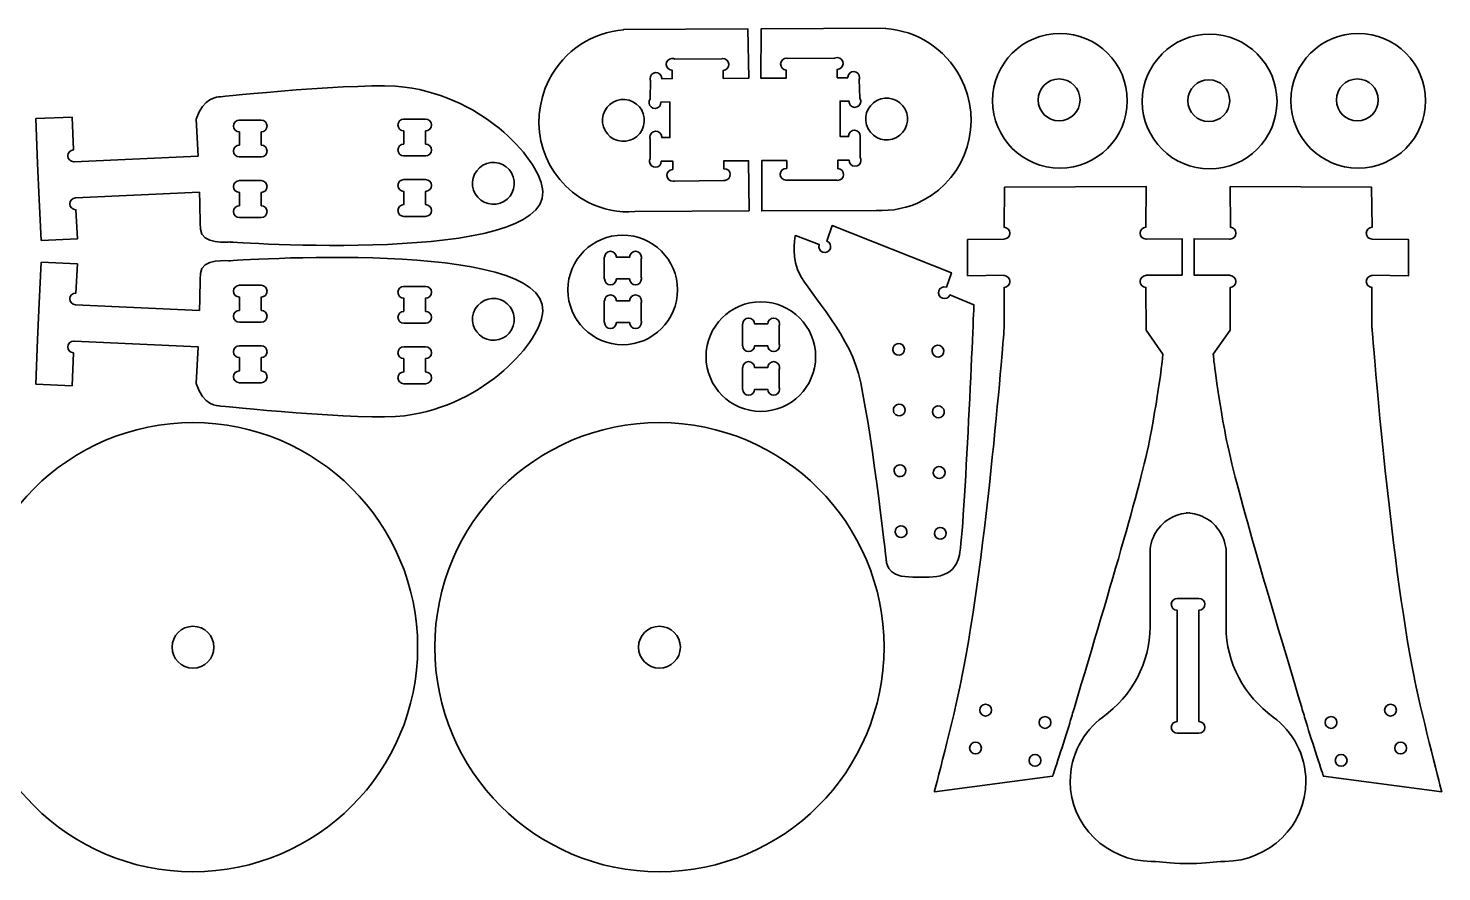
# Model space of a CAD drawing. Header units: inches. Extents: x -631 to 847, y -434 to 139.
# Drawn here: x -112 to 847, y -434 to 139 of the extents above; entities that cross this region are included whole.
import ezdxf

# ---------------------------------------------------------------- set-up
doc = ezdxf.new("R2010")
doc.units = ezdxf.units.IN
doc.header["$MEASUREMENT"] = 0
doc.layers.add('Layer 1', color=7, linetype='Continuous')

msp = doc.modelspace()

# ---------------------------------------------------------------- linework, layer by layer
at = {"layer": 'Layer 1', "color": 7, "lineweight": 35}
for points, knots in [([(377.03, 14.67), (377.03, 14.67), (376.63, 48.79), (376.63, 48.79), (376.63, 48.79), (359.75, 48.7), (359.75, 48.7), (359.75, 48.7), (359.77, 43.36), (359.77, 43.36), (359.86, 43.37), (359.95, 43.38), (360.03, 43.38), (362.24, 43.49), (364.12, 41.78), (364.22, 39.58), (364.33, 37.37), (362.63, 35.5), (360.42, 35.39), (360.21, 35.38), (360.01, 35.38), (359.81, 35.41), (359.81, 35.41), (359.81, 35.27), (359.81, 35.27), (359.81, 35.27), (326.26, 35), (326.26, 35), (325.99, 34.94), (325.71, 34.89), (325.43, 34.88), (323.22, 34.77), (321.35, 36.47), (321.24, 38.68), (321.13, 40.88), (322.84, 42.76), (325.04, 42.87), (325.09, 42.87), (325.13, 42.87), (325.17, 42.87), (325.17, 42.87), (325.15, 48.51), (325.15, 48.51), (325.15, 48.51), (317.39, 48.47), (317.39, 48.47), (317.48, 46.27), (315.78, 44.42), (313.58, 44.31), (311.38, 44.2), (309.5, 45.91), (309.39, 48.11), (309.36, 48.84), (309.52, 49.53), (309.83, 50.13), (309.83, 50.13), (309.84, 63.62), (309.84, 63.62), (309.74, 63.93), (309.67, 64.27), (309.66, 64.62), (309.55, 66.83), (311.25, 68.7), (313.46, 68.81), (315.67, 68.91), (317.54, 67.21), (317.65, 65), (317.66, 64.83), (317.65, 64.66), (317.64, 64.5), (317.64, 64.5), (323.23, 64.52), (323.23, 64.52), (323.23, 64.52), (323.12, 88.64), (323.12, 88.64), (323.12, 88.64), (317.1, 88.6), (317.1, 88.6), (317.11, 88.57), (317.11, 88.53), (317.11, 88.49), (317.22, 86.28), (315.51, 84.41), (313.31, 84.3), (311.1, 84.2), (309.22, 85.9), (309.12, 88.1), (309.08, 88.98), (309.31, 89.8), (309.76, 90.47), (309.76, 90.47), (310.01, 103.12), (310.01, 103.12), (309.86, 103.52), (309.77, 103.94), (309.74, 104.39), (309.64, 106.59), (311.34, 108.47), (313.55, 108.57), (315.75, 108.68), (317.63, 106.98), (317.74, 104.77), (317.74, 104.66), (317.74, 104.56), (317.74, 104.45), (317.74, 104.45), (324.86, 104.49), (324.86, 104.49), (324.86, 104.49), (324.83, 110.2), (324.83, 110.2), (322.7, 110.17), (320.91, 111.85), (320.8, 114), (320.69, 116.21), (322.4, 118.09), (324.6, 118.19), (325.31, 118.23), (325.98, 118.08), (326.57, 117.78), (326.57, 117.78), (358.5, 118.02), (358.5, 118.02), (358.66, 118.05), (358.83, 118.06), (359, 118.07), (361.21, 118.18), (363.09, 116.48), (363.19, 114.27), (363.3, 112.08), (361.63, 110.22), (359.45, 110.08), (359.45, 110.08), (359.47, 104.68), (359.47, 104.68), (359.47, 104.68), (376.73, 104.77), (376.73, 104.77), (376.73, 104.77), (376.2, 138.21), (376.2, 138.21), (376.2, 138.21), (291.71, 137.76), (291.71, 137.76), (291.71, 137.76), (291.71, 137.56), (291.71, 137.56), (271.04, 135.92), (251.59, 123.78), (241.35, 103.8), (225.73, 73.33), (237.42, 36.15), (267.46, 20.75), (277.68, 15.51), (288.71, 13.47), (299.42, 14.26), (299.42, 14.26), (377.03, 14.67), (377.03, 14.67)], [0, 0, 0, 0, 1, 1, 1, 2, 2, 2, 3, 3, 3, 4, 4, 4, 5, 5, 5, 6, 6, 6, 7, 7, 7, 8, 8, 8, 9, 9, 9, 10, 10, 10, 11, 11, 11, 12, 12, 12, 13, 13, 13, 14, 14, 14, 15, 15, 15, 16, 16, 16, 17, 17, 17, 18, 18, 18, 19, 19, 19, 20, 20, 20, 21, 21, 21, 22, 22, 22, 23, 23, 23, 24, 24, 24, 25, 25, 25, 26, 26, 26, 27, 27, 27, 28, 28, 28, 29, 29, 29, 30, 30, 30, 31, 31, 31, 32, 32, 32, 33, 33, 33, 34, 34, 34, 35, 35, 35, 36, 36, 36, 37, 37, 37, 38, 38, 38, 39, 39, 39, 40, 40, 40, 41, 41, 41, 42, 42, 42, 43, 43, 43, 44, 44, 44, 45, 45, 45, 46, 46, 46, 47, 47, 47, 48, 48, 48, 49, 49, 49, 50, 50, 50, 51, 51, 51, 52, 52, 52, 53, 53, 53, 53]), ([(463.14, 15.11), (473.86, 14.42), (484.87, 16.58), (495.03, 21.92), (524.91, 37.63), (536.23, 74.93), (520.29, 105.24), (509.85, 125.11), (490.27, 137.05), (469.59, 138.48), (469.59, 138.48), (469.59, 138.67), (469.59, 138.67), (469.59, 138.67), (385.1, 138.25), (385.1, 138.25), (385.1, 138.25), (384.91, 104.81), (384.91, 104.81), (384.91, 104.81), (402.16, 104.9), (402.16, 104.9), (402.16, 104.9), (402.14, 110.3), (402.14, 110.3), (399.96, 110.42), (398.26, 112.26), (398.35, 114.45), (398.43, 116.66), (400.29, 118.38), (402.5, 118.3), (402.67, 118.29), (402.84, 118.27), (403, 118.25), (403, 118.25), (434.93, 118.34), (434.93, 118.34), (435.51, 118.64), (436.19, 118.8), (436.89, 118.77), (439.1, 118.69), (440.82, 116.83), (440.74, 114.62), (440.66, 112.47), (438.88, 110.77), (436.74, 110.77), (436.74, 110.77), (436.78, 105.06), (436.78, 105.06), (436.78, 105.06), (443.9, 105.1), (443.9, 105.1), (443.89, 105.21), (443.89, 105.31), (443.9, 105.42), (443.98, 107.63), (445.84, 109.35), (448.05, 109.27), (450.25, 109.18), (451.98, 107.32), (451.89, 105.12), (451.88, 104.67), (451.79, 104.25), (451.64, 103.85), (451.64, 103.85), (452.02, 91.21), (452.02, 91.21), (452.47, 90.53), (452.72, 89.72), (452.69, 88.84), (452.6, 86.63), (450.75, 84.92), (448.54, 85), (446.33, 85.08), (444.61, 86.94), (444.69, 89.14), (444.69, 89.18), (444.7, 89.22), (444.7, 89.26), (444.7, 89.26), (438.68, 89.23), (438.68, 89.23), (438.68, 89.23), (438.82, 65.12), (438.82, 65.12), (438.82, 65.12), (444.41, 65.15), (444.41, 65.15), (444.39, 65.32), (444.39, 65.49), (444.4, 65.65), (444.48, 67.87), (446.34, 69.58), (448.54, 69.5), (450.75, 69.42), (452.47, 67.56), (452.39, 65.35), (452.38, 65), (452.32, 64.67), (452.22, 64.35), (452.22, 64.35), (452.37, 50.87), (452.37, 50.87), (452.68, 50.27), (452.85, 49.58), (452.82, 48.85), (452.74, 46.65), (450.88, 44.92), (448.67, 45.01), (446.48, 45.09), (444.76, 46.93), (444.83, 49.12), (444.83, 49.12), (437.07, 49.09), (437.07, 49.09), (437.07, 49.09), (437.1, 43.45), (437.1, 43.45), (437.14, 43.45), (437.19, 43.45), (437.23, 43.45), (439.44, 43.36), (441.16, 41.5), (441.08, 39.3), (440.99, 37.09), (439.13, 35.37), (436.93, 35.45), (436.64, 35.46), (436.36, 35.5), (436.09, 35.57), (436.09, 35.57), (402.54, 35.49), (402.54, 35.49), (402.54, 35.49), (402.54, 35.63), (402.54, 35.63), (402.34, 35.6), (402.14, 35.59), (401.93, 35.6), (399.72, 35.69), (398, 37.54), (398.09, 39.75), (398.17, 41.96), (400.03, 43.68), (402.24, 43.6), (402.32, 43.59), (402.41, 43.59), (402.5, 43.58), (402.5, 43.58), (402.47, 48.92), (402.47, 48.92), (402.47, 48.92), (385.58, 48.84), (385.58, 48.84), (385.58, 48.84), (385.53, 14.71), (385.53, 14.71), (385.53, 14.71), (463.14, 15.11), (463.14, 15.11)], [0, 0, 0, 0, 1, 1, 1, 2, 2, 2, 3, 3, 3, 4, 4, 4, 5, 5, 5, 6, 6, 6, 7, 7, 7, 8, 8, 8, 9, 9, 9, 10, 10, 10, 11, 11, 11, 12, 12, 12, 13, 13, 13, 14, 14, 14, 15, 15, 15, 16, 16, 16, 17, 17, 17, 18, 18, 18, 19, 19, 19, 20, 20, 20, 21, 21, 21, 22, 22, 22, 23, 23, 23, 24, 24, 24, 25, 25, 25, 26, 26, 26, 27, 27, 27, 28, 28, 28, 29, 29, 29, 30, 30, 30, 31, 31, 31, 32, 32, 32, 33, 33, 33, 34, 34, 34, 35, 35, 35, 36, 36, 36, 37, 37, 37, 38, 38, 38, 39, 39, 39, 40, 40, 40, 41, 41, 41, 42, 42, 42, 43, 43, 43, 44, 44, 44, 45, 45, 45, 46, 46, 46, 47, 47, 47, 48, 48, 48, 49, 49, 49, 50, 50, 50, 51, 51, 51, 52, 52, 52, 53, 53, 53, 53]), ([(587.79, 135.17), (562.56, 135.17), (542.11, 114.71), (542.11, 89.48), (542.11, 64.25), (562.56, 43.79), (587.79, 43.79), (613.02, 43.79), (633.48, 64.25), (633.48, 89.48), (633.48, 114.71), (613.02, 135.17), (587.79, 135.17)], [0, 0, 0, 0, 1, 1, 1, 2, 2, 2, 3, 3, 3, 4, 4, 4, 4]), ([(689.34, 134.64), (664.1, 134.64), (643.65, 114.19), (643.65, 88.96), (643.65, 63.73), (664.1, 43.27), (689.34, 43.27), (714.57, 43.27), (735.02, 63.73), (735.02, 88.96), (735.02, 114.19), (714.57, 134.64), (689.34, 134.64)], [0, 0, 0, 0, 1, 1, 1, 2, 2, 2, 3, 3, 3, 4, 4, 4, 4]), ([(790.09, 135.17), (764.86, 135.17), (744.41, 114.71), (744.41, 89.48), (744.41, 64.25), (764.86, 43.79), (790.09, 43.79), (815.32, 43.79), (835.78, 64.25), (835.78, 89.48), (835.78, 114.71), (815.32, 135.17), (790.09, 135.17)], [0, 0, 0, 0, 1, 1, 1, 2, 2, 2, 3, 3, 3, 4, 4, 4, 4]), ([(17.59, 92.11), (17.44, 92.11), (6.15, 92.06), (1.97, 76.88), (1.97, 76.88), (3.19, 51.94), (3.19, 51.94), (3.19, 51.94), (-80.81, 48.14), (-80.81, 48.14), (-80.9, 48.13), (-80.99, 48.12), (-81.08, 48.12), (-81.08, 48.12), (-81.13, 48.12), (-81.13, 48.12), (-83.33, 48.12), (-85.13, 49.92), (-85.13, 52.12), (-85.13, 54.24), (-83.48, 55.98), (-81.39, 56.12), (-81.39, 56.12), (-82.2, 78.41), (-82.2, 78.41), (-82.2, 78.41), (-106.79, 77.34), (-106.79, 77.34), (-106.79, 77.34), (-105.68, 47.01), (-105.68, 47.01), (-105.68, 47.01), (-104.6, 22.43), (-104.6, 22.43), (-104.6, 22.43), (-103.21, -5.35), (-103.21, -5.35), (-103.21, -5.35), (-78.61, -4.27), (-78.61, -4.27), (-78.61, -4.27), (-79.62, 15.53), (-79.62, 15.53), (-79.66, 15.53), (-79.71, 15.53), (-79.76, 15.53), (-81.97, 15.53), (-83.76, 17.32), (-83.76, 19.52), (-83.76, 21.65), (-82.11, 23.38), (-80.02, 23.52), (-80.02, 23.52), (-80.02, 23.54), (-80.02, 23.54), (-80.02, 23.54), (4.16, 27.36), (4.16, 27.36), (4.16, 27.36), (4.56, 12.91), (4.84, 2.29), (5.1, -8.32), (24.67, -6.36), (24.67, -6.36), (24.67, -6.36), (239.19, -22), (237.03, 27.7), (236.17, 48.01), (198.36, 91.65), (143.23, 98.76), (114.88, 102.41), (17.59, 92.11), (17.59, 92.11)], [0, 0, 0, 0, 1, 1, 1, 2, 2, 2, 3, 3, 3, 4, 4, 4, 5, 5, 5, 6, 6, 6, 7, 7, 7, 8, 8, 8, 9, 9, 9, 10, 10, 10, 11, 11, 11, 12, 12, 12, 13, 13, 13, 14, 14, 14, 15, 15, 15, 16, 16, 16, 17, 17, 17, 18, 18, 18, 19, 19, 19, 20, 20, 20, 21, 21, 21, 22, 22, 22, 23, 23, 23, 24, 24, 24, 24]), ([(573.02, 90.05), (573.02, 97.89), (579.38, 104.25), (587.22, 104.25), (595.06, 104.25), (601.42, 97.89), (601.42, 90.05), (601.42, 82.21), (595.06, 75.85), (587.22, 75.85), (579.38, 75.85), (573.02, 82.21), (573.02, 90.05)], [0, 0, 0, 0, 1, 1, 1, 2, 2, 2, 3, 3, 3, 4, 4, 4, 4]), ([(674.56, 89.53), (674.56, 97.37), (680.92, 103.73), (688.76, 103.73), (696.61, 103.73), (702.96, 97.37), (702.96, 89.53), (702.96, 81.69), (696.61, 75.33), (688.76, 75.33), (680.92, 75.33), (674.56, 81.69), (674.56, 89.53)], [0, 0, 0, 0, 1, 1, 1, 2, 2, 2, 3, 3, 3, 4, 4, 4, 4]), ([(775.32, 90.05), (775.32, 97.89), (781.68, 104.25), (789.52, 104.25), (797.36, 104.25), (803.72, 97.89), (803.72, 90.05), (803.72, 82.21), (797.36, 75.85), (789.52, 75.85), (781.68, 75.85), (775.32, 82.21), (775.32, 90.05)], [0, 0, 0, 0, 1, 1, 1, 2, 2, 2, 3, 3, 3, 4, 4, 4, 4]), ([(285.22, 63.52), (278.24, 67.09), (275.48, 75.65), (279.06, 82.63), (282.64, 89.61), (291.2, 92.37), (298.17, 88.79), (305.15, 85.21), (307.91, 76.66), (304.33, 69.67), (300.76, 62.7), (292.2, 59.94), (285.22, 63.52)], [0, 0, 0, 0, 1, 1, 1, 2, 2, 2, 3, 3, 3, 4, 4, 4, 4]), ([(457.66, 70.46), (454.01, 77.41), (456.68, 85.99), (463.62, 89.64), (470.57, 93.29), (479.15, 90.62), (482.8, 83.68), (486.45, 76.74), (483.78, 68.15), (476.84, 64.51), (469.9, 60.85), (461.31, 63.52), (457.66, 70.46)], [0, 0, 0, 0, 1, 1, 1, 2, 2, 2, 3, 3, 3, 4, 4, 4, 4]), ([(157.55, 77.04), (159.76, 77.04), (161.55, 75.26), (161.55, 73.04), (161.55, 70.84), (159.76, 69.05), (157.55, 69.05), (157.55, 69.05), (157.55, 60.04), (157.55, 60.04), (159.76, 60.04), (161.55, 58.26), (161.55, 56.04), (161.55, 53.84), (159.76, 52.05), (157.55, 52.05), (157.55, 52.05), (142.75, 52.05), (142.75, 52.05), (140.54, 52.05), (138.75, 53.84), (138.75, 56.04), (138.75, 58.26), (140.54, 60.04), (142.75, 60.04), (142.75, 60.04), (142.75, 69.05), (142.75, 69.05), (140.54, 69.05), (138.75, 70.84), (138.75, 73.04), (138.75, 75.26), (140.54, 77.04), (142.75, 77.04), (142.75, 77.04), (157.55, 77.04), (157.55, 77.04)], [0, 0, 0, 0, 1, 1, 1, 2, 2, 2, 3, 3, 3, 4, 4, 4, 5, 5, 5, 6, 6, 6, 7, 7, 7, 8, 8, 8, 9, 9, 9, 10, 10, 10, 11, 11, 11, 12, 12, 12, 12]), ([(46.02, 76.34), (48.23, 76.34), (50.02, 74.55), (50.02, 72.34), (50.02, 70.13), (48.23, 68.34), (46.02, 68.34), (46.02, 68.34), (46.02, 59.34), (46.02, 59.34), (48.23, 59.34), (50.02, 57.55), (50.02, 55.34), (50.02, 53.13), (48.23, 51.34), (46.02, 51.34), (46.02, 51.34), (31.22, 51.34), (31.22, 51.34), (29.01, 51.34), (27.22, 53.13), (27.22, 55.34), (27.22, 57.55), (29.01, 59.34), (31.22, 59.34), (31.22, 59.34), (31.22, 68.34), (31.22, 68.34), (29.01, 68.34), (27.22, 70.13), (27.22, 72.34), (27.22, 74.55), (29.01, 76.34), (31.22, 76.34), (31.22, 76.34), (46.02, 76.34), (46.02, 76.34)], [0, 0, 0, 0, 1, 1, 1, 2, 2, 2, 3, 3, 3, 4, 4, 4, 5, 5, 5, 6, 6, 6, 7, 7, 7, 8, 8, 8, 9, 9, 9, 10, 10, 10, 11, 11, 11, 12, 12, 12, 12]), ([(215.83, 40.48), (219.75, 33.68), (217.41, 25), (210.64, 21.08), (203.83, 17.16), (195.16, 19.49), (191.23, 26.28), (187.3, 33.06), (189.64, 41.76), (196.43, 45.66), (203.22, 49.6), (211.9, 47.27), (215.83, 40.48)], [0, 0, 0, 0, 1, 1, 1, 2, 2, 2, 3, 3, 3, 4, 4, 4, 4]), ([(46.02, 35.28), (48.23, 35.28), (50.02, 33.48), (50.02, 31.27), (50.02, 29.07), (48.23, 27.27), (46.02, 27.27), (46.02, 27.27), (46.02, 18.28), (46.02, 18.28), (48.23, 18.28), (50.02, 16.48), (50.02, 14.27), (50.02, 12.07), (48.23, 10.27), (46.02, 10.27), (46.02, 10.27), (31.22, 10.27), (31.22, 10.27), (29.01, 10.27), (27.22, 12.07), (27.22, 14.27), (27.22, 16.48), (29.01, 18.28), (31.22, 18.28), (31.22, 18.28), (31.22, 27.27), (31.22, 27.27), (29.01, 27.27), (27.22, 29.07), (27.22, 31.27), (27.22, 33.48), (29.01, 35.28), (31.22, 35.28), (31.22, 35.28), (46.02, 35.28), (46.02, 35.28)], [0, 0, 0, 0, 1, 1, 1, 2, 2, 2, 3, 3, 3, 4, 4, 4, 5, 5, 5, 6, 6, 6, 7, 7, 7, 8, 8, 8, 9, 9, 9, 10, 10, 10, 11, 11, 11, 12, 12, 12, 12]), ([(157.55, 35.98), (159.76, 35.98), (161.55, 34.19), (161.55, 31.98), (161.55, 29.77), (159.76, 27.98), (157.55, 27.98), (157.55, 27.98), (157.55, 18.98), (157.55, 18.98), (159.76, 18.98), (161.55, 17.19), (161.55, 14.98), (161.55, 12.77), (159.76, 10.98), (157.55, 10.98), (157.55, 10.98), (142.75, 10.98), (142.75, 10.98), (140.54, 10.98), (138.75, 12.77), (138.75, 14.98), (138.75, 17.19), (140.54, 18.98), (142.75, 18.98), (142.75, 18.98), (142.75, 27.98), (142.75, 27.98), (140.54, 27.98), (138.75, 29.77), (138.75, 31.98), (138.75, 34.19), (140.54, 35.98), (142.75, 35.98), (142.75, 35.98), (157.55, 35.98), (157.55, 35.98)], [0, 0, 0, 0, 1, 1, 1, 2, 2, 2, 3, 3, 3, 4, 4, 4, 5, 5, 5, 6, 6, 6, 7, 7, 7, 8, 8, 8, 9, 9, 9, 10, 10, 10, 11, 11, 11, 12, 12, 12, 12]), ([(550.28, 30.91), (550.28, 30.91), (549.87, 3.61), (549.87, 3.61), (552.07, 3.6), (553.84, 1.81), (553.84, -0.39), (553.84, -2.59), (552.05, -4.39), (549.84, -4.39), (549.84, -4.39), (549.75, -4.39), (549.75, -4.39), (549.75, -4.39), (549.75, -4.48), (549.75, -4.48), (549.75, -4.48), (525.11, -4.69), (525.11, -4.69), (525.11, -4.69), (525.17, -29.3), (525.17, -29.3), (525.17, -29.3), (549.94, -28.95), (549.94, -28.95), (549.94, -28.95), (549.94, -29.16), (549.94, -29.16), (552.11, -29.21), (553.84, -30.98), (553.84, -33.16), (553.84, -35.33), (552.11, -37.1), (549.95, -37.15), (549.95, -37.15), (549.97, -64.57), (549.97, -64.57), (549.97, -64.57), (538.1, -219.36), (521.11, -302.66), (521.1, -302.75), (521.08, -302.86), (521.06, -302.95), (515.2, -331.64), (502.64, -379.43), (502.64, -379.43), (502.64, -379.43), (582.85, -368.88), (582.85, -368.88), (582.85, -368.88), (590.9, -344.67), (594.42, -332.83), (595.48, -329.27), (596.53, -325.74), (597.59, -322.24), (622.98, -236.89), (643.71, -168.26), (649.86, -134.26), (656.26, -98.85), (657.62, -82.59), (657.62, -82.59), (657.62, -82.59), (646.21, -66.1), (646.21, -66.1), (646.21, -66.1), (646.09, -37.15), (646.09, -37.15), (643.93, -37.1), (642.19, -35.33), (642.19, -33.16), (642.19, -30.99), (643.91, -29.23), (646.06, -29.16), (646.06, -29.16), (646.06, -28.98), (646.06, -28.98), (646.06, -28.98), (670.64, -28.83), (670.64, -28.83), (670.64, -28.83), (670.58, -4.22), (670.58, -4.22), (670.58, -4.22), (646.52, -4.37), (646.52, -4.37), (646.41, -4.38), (646.3, -4.39), (646.19, -4.39), (643.99, -4.39), (642.19, -2.59), (642.19, -0.39), (642.19, 1.76), (643.89, 3.51), (646.01, 3.61), (646.01, 3.61), (646.19, 31.4), (646.19, 31.4), (646.19, 31.4), (550.28, 30.91), (550.28, 30.91)], [0, 0, 0, 0, 1, 1, 1, 2, 2, 2, 3, 3, 3, 4, 4, 4, 5, 5, 5, 6, 6, 6, 7, 7, 7, 8, 8, 8, 9, 9, 9, 10, 10, 10, 11, 11, 11, 12, 12, 12, 13, 13, 13, 14, 14, 14, 15, 15, 15, 16, 16, 16, 17, 17, 17, 18, 18, 18, 19, 19, 19, 20, 20, 20, 21, 21, 21, 22, 22, 22, 23, 23, 23, 24, 24, 24, 25, 25, 25, 26, 26, 26, 27, 27, 27, 28, 28, 28, 29, 29, 29, 30, 30, 30, 31, 31, 31, 32, 32, 32, 33, 33, 33, 33]), ([(703.2, 31.4), (703.2, 31.4), (703.38, 3.61), (703.38, 3.61), (705.5, 3.51), (707.19, 1.76), (707.19, -0.39), (707.19, -2.59), (705.4, -4.39), (703.19, -4.39), (703.08, -4.39), (702.97, -4.38), (702.86, -4.37), (702.86, -4.37), (678.81, -4.22), (678.81, -4.22), (678.81, -4.22), (678.75, -28.83), (678.75, -28.83), (678.75, -28.83), (703.33, -28.98), (703.33, -28.98), (703.33, -28.98), (703.33, -29.16), (703.33, -29.16), (705.48, -29.23), (707.19, -30.99), (707.19, -33.16), (707.19, -35.33), (705.46, -37.1), (703.3, -37.15), (703.3, -37.15), (703.18, -66.1), (703.18, -66.1), (703.18, -66.1), (691.77, -82.59), (691.77, -82.59), (691.77, -82.59), (693.13, -98.85), (699.53, -134.26), (705.67, -168.26), (726.41, -236.89), (751.8, -322.24), (752.86, -325.74), (753.91, -329.27), (754.96, -332.83), (758.49, -344.67), (766.54, -368.88), (766.54, -368.88), (766.54, -368.88), (846.75, -379.43), (846.75, -379.43), (846.75, -379.43), (834.19, -331.64), (828.32, -302.95), (828.31, -302.86), (828.29, -302.75), (828.27, -302.66), (811.28, -219.36), (799.42, -64.57), (799.42, -64.57), (799.42, -64.57), (799.44, -37.15), (799.44, -37.15), (797.28, -37.1), (795.54, -35.33), (795.54, -33.16), (795.54, -30.98), (797.28, -29.21), (799.44, -29.16), (799.44, -29.16), (799.44, -28.95), (799.44, -28.95), (799.44, -28.95), (824.22, -29.3), (824.22, -29.3), (824.22, -29.3), (824.28, -4.69), (824.28, -4.69), (824.28, -4.69), (799.64, -4.48), (799.64, -4.48), (799.64, -4.48), (799.64, -4.39), (799.64, -4.39), (799.64, -4.39), (799.54, -4.39), (799.54, -4.39), (797.34, -4.39), (795.54, -2.59), (795.54, -0.39), (795.54, 1.81), (797.32, 3.6), (799.52, 3.61), (799.52, 3.61), (799.11, 30.91), (799.11, 30.91), (799.11, 30.91), (703.2, 31.4), (703.2, 31.4)], [0, 0, 0, 0, 1, 1, 1, 2, 2, 2, 3, 3, 3, 4, 4, 4, 5, 5, 5, 6, 6, 6, 7, 7, 7, 8, 8, 8, 9, 9, 9, 10, 10, 10, 11, 11, 11, 12, 12, 12, 13, 13, 13, 14, 14, 14, 15, 15, 15, 16, 16, 16, 17, 17, 17, 18, 18, 18, 19, 19, 19, 20, 20, 20, 21, 21, 21, 22, 22, 22, 23, 23, 23, 24, 24, 24, 25, 25, 25, 26, 26, 26, 27, 27, 27, 28, 28, 28, 29, 29, 29, 30, 30, 30, 31, 31, 31, 32, 32, 32, 33, 33, 33, 33]), ([(519.58, -218.91), (523.19, -201.83), (529.44, -48.96), (529.44, -48.96), (529.44, -48.96), (513.14, -42.28), (513.14, -42.28), (512.35, -44.2), (510.21, -45.22), (508.2, -44.56), (506.1, -43.88), (504.95, -41.62), (505.64, -39.52), (506.32, -37.42), (508.58, -36.27), (510.68, -36.96), (510.68, -36.96), (510.76, -36.98), (510.76, -36.98), (510.76, -36.98), (514.16, -27.29), (514.16, -27.29), (514.16, -27.29), (433.26, 4.82), (433.26, 4.82), (433.26, 4.82), (429.58, -5.73), (429.58, -5.73), (431.63, -6.45), (432.74, -8.67), (432.07, -10.75), (431.38, -12.85), (429.13, -13.99), (427.03, -13.31), (424.93, -12.63), (423.78, -10.37), (424.46, -8.27), (424.48, -8.21), (424.5, -8.15), (424.52, -8.09), (424.52, -8.09), (408.42, -1.97), (408.42, -1.97), (408.42, -1.97), (405.53, -12.78), (409.82, -25.08), (414.11, -37.37), (443.3, -65.87), (451.13, -95.69), (458.96, -125.52), (470.02, -222.42), (470.02, -222.42), (470.02, -222.42), (469.74, -233.3), (485.12, -233.63), (500.5, -233.97), (515.97, -235.99), (519.58, -218.91)], [0, 0, 0, 0, 1, 1, 1, 2, 2, 2, 3, 3, 3, 4, 4, 4, 5, 5, 5, 6, 6, 6, 7, 7, 7, 8, 8, 8, 9, 9, 9, 10, 10, 10, 11, 11, 11, 12, 12, 12, 13, 13, 13, 14, 14, 14, 15, 15, 15, 16, 16, 16, 17, 17, 17, 18, 18, 18, 19, 19, 19, 19]), ([(143.23, -124.24), (198.36, -117.14), (236.17, -73.5), (237.03, -53.19), (239.19, -3.49), (24.67, -19.13), (24.67, -19.13), (24.67, -19.13), (5.1, -17.17), (4.84, -27.77), (4.56, -38.39), (4.16, -52.85), (4.16, -52.85), (4.16, -52.85), (-80.02, -49.03), (-80.02, -49.03), (-80.02, -49.03), (-80.02, -49), (-80.02, -49), (-82.11, -48.87), (-83.76, -47.13), (-83.76, -45.01), (-83.76, -42.8), (-81.97, -41.01), (-79.76, -41.01), (-79.71, -41.01), (-79.66, -41.01), (-79.62, -41.02), (-79.62, -41.02), (-78.61, -21.22), (-78.61, -21.22), (-78.61, -21.22), (-103.21, -20.14), (-103.21, -20.14), (-103.21, -20.14), (-104.6, -47.91), (-104.6, -47.91), (-104.6, -47.91), (-105.68, -72.5), (-105.68, -72.5), (-105.68, -72.5), (-106.79, -102.83), (-106.79, -102.83), (-106.79, -102.83), (-82.2, -103.89), (-82.2, -103.89), (-82.2, -103.89), (-81.39, -81.6), (-81.39, -81.6), (-83.48, -81.47), (-85.13, -79.73), (-85.13, -77.61), (-85.13, -75.4), (-83.33, -73.61), (-81.13, -73.61), (-81.13, -73.61), (-81.08, -73.61), (-81.08, -73.61), (-80.99, -73.61), (-80.9, -73.62), (-80.81, -73.62), (-80.81, -73.62), (3.19, -77.43), (3.19, -77.43), (3.19, -77.43), (1.97, -102.37), (1.97, -102.37), (6.15, -117.55), (17.44, -117.6), (17.59, -117.6), (17.59, -117.6), (114.88, -127.9), (143.23, -124.24)], [0, 0, 0, 0, 1, 1, 1, 2, 2, 2, 3, 3, 3, 4, 4, 4, 5, 5, 5, 6, 6, 6, 7, 7, 7, 8, 8, 8, 9, 9, 9, 10, 10, 10, 11, 11, 11, 12, 12, 12, 13, 13, 13, 14, 14, 14, 15, 15, 15, 16, 16, 16, 17, 17, 17, 18, 18, 18, 19, 19, 19, 20, 20, 20, 21, 21, 21, 22, 22, 22, 23, 23, 23, 24, 24, 24, 24]), ([(291.2, -1.72), (270.68, -1.72), (254.03, -18.36), (254.03, -38.88), (254.03, -59.41), (270.68, -76.05), (291.2, -76.05), (311.73, -76.05), (328.37, -59.41), (328.37, -38.88), (328.37, -18.36), (311.73, -1.72), (291.2, -1.72)], [0, 0, 0, 0, 1, 1, 1, 2, 2, 2, 3, 3, 3, 4, 4, 4, 4]), ([(645.96, -4.38), (645.97, -4.38), (645.97, -4.38), (645.98, -4.38), (645.98, -4.38), (645.96, -4.38), (645.96, -4.38), (645.96, -4.38), (645.96, -4.38), (645.96, -4.38)], [0, 0, 0, 0, 1, 1, 1, 2, 2, 2, 3, 3, 3, 3]), ([(646.19, -4.39), (646.12, -4.39), (646.05, -4.38), (645.98, -4.38), (645.98, -4.38), (646.52, -4.37), (646.52, -4.37), (646.41, -4.38), (646.3, -4.39), (646.19, -4.39)], [0, 0, 0, 0, 1, 1, 1, 2, 2, 2, 3, 3, 3, 3]), ([(703.19, -4.39), (703.26, -4.39), (703.33, -4.38), (703.41, -4.38), (703.41, -4.38), (702.86, -4.37), (702.86, -4.37), (702.97, -4.38), (703.08, -4.39), (703.19, -4.39)], [0, 0, 0, 0, 1, 1, 1, 2, 2, 2, 3, 3, 3, 3]), ([(703.43, -4.38), (703.42, -4.38), (703.41, -4.38), (703.41, -4.38), (703.41, -4.38), (703.43, -4.38), (703.43, -4.38), (703.43, -4.38), (703.43, -4.38), (703.43, -4.38)], [0, 0, 0, 0, 1, 1, 1, 2, 2, 2, 3, 3, 3, 3]), ([(303.92, -31.48), (303.92, -33.69), (302.12, -35.48), (299.92, -35.48), (297.71, -35.48), (295.92, -33.69), (295.92, -31.48), (295.92, -31.48), (286.92, -31.48), (286.92, -31.48), (286.92, -33.69), (285.13, -35.48), (282.92, -35.48), (280.71, -35.48), (278.92, -33.69), (278.92, -31.48), (278.92, -31.48), (278.7, -31.48), (278.7, -31.48), (278.7, -31.48), (278.7, -16.68), (278.7, -16.68), (278.7, -16.68), (278.92, -16.68), (278.92, -16.68), (278.92, -14.48), (280.71, -12.68), (282.92, -12.68), (285.13, -12.68), (286.92, -14.48), (286.92, -16.68), (286.92, -16.68), (295.92, -16.68), (295.92, -16.68), (295.92, -14.48), (297.71, -12.68), (299.92, -12.68), (302.12, -12.68), (303.92, -14.48), (303.92, -16.68), (303.92, -17.13), (303.84, -17.57), (303.7, -17.97), (303.7, -17.97), (303.7, -30.2), (303.7, -30.2), (303.84, -30.6), (303.92, -31.04), (303.92, -31.48)], [0, 0, 0, 0, 1, 1, 1, 2, 2, 2, 3, 3, 3, 4, 4, 4, 5, 5, 5, 6, 6, 6, 7, 7, 7, 8, 8, 8, 9, 9, 9, 10, 10, 10, 11, 11, 11, 12, 12, 12, 13, 13, 13, 14, 14, 14, 15, 15, 15, 16, 16, 16, 16]), ([(31.22, -60.76), (29.01, -60.76), (27.22, -58.97), (27.22, -56.76), (27.22, -54.55), (29.01, -52.76), (31.22, -52.76), (31.22, -52.76), (31.22, -43.76), (31.22, -43.76), (29.01, -43.76), (27.22, -41.97), (27.22, -39.76), (27.22, -37.55), (29.01, -35.76), (31.22, -35.76), (31.22, -35.76), (46.02, -35.76), (46.02, -35.76), (48.23, -35.76), (50.02, -37.55), (50.02, -39.76), (50.02, -41.97), (48.23, -43.76), (46.02, -43.76), (46.02, -43.76), (46.02, -52.76), (46.02, -52.76), (48.23, -52.76), (50.02, -54.55), (50.02, -56.76), (50.02, -58.97), (48.23, -60.76), (46.02, -60.76), (46.02, -60.76), (31.22, -60.76), (31.22, -60.76)], [0, 0, 0, 0, 1, 1, 1, 2, 2, 2, 3, 3, 3, 4, 4, 4, 5, 5, 5, 6, 6, 6, 7, 7, 7, 8, 8, 8, 9, 9, 9, 10, 10, 10, 11, 11, 11, 12, 12, 12, 12]), ([(142.75, -61.47), (140.54, -61.47), (138.75, -59.68), (138.75, -57.47), (138.75, -55.26), (140.54, -53.47), (142.75, -53.47), (142.75, -53.47), (142.75, -44.47), (142.75, -44.47), (140.54, -44.47), (138.75, -42.68), (138.75, -40.47), (138.75, -38.26), (140.54, -36.47), (142.75, -36.47), (142.75, -36.47), (157.55, -36.47), (157.55, -36.47), (159.76, -36.47), (161.55, -38.26), (161.55, -40.47), (161.55, -42.68), (159.76, -44.47), (157.55, -44.47), (157.55, -44.47), (157.55, -53.47), (157.55, -53.47), (159.76, -53.47), (161.55, -55.26), (161.55, -57.47), (161.55, -59.68), (159.76, -61.47), (157.55, -61.47), (157.55, -61.47), (142.75, -61.47), (142.75, -61.47)], [0, 0, 0, 0, 1, 1, 1, 2, 2, 2, 3, 3, 3, 4, 4, 4, 5, 5, 5, 6, 6, 6, 7, 7, 7, 8, 8, 8, 9, 9, 9, 10, 10, 10, 11, 11, 11, 12, 12, 12, 12]), ([(196.43, -71.15), (189.64, -67.25), (187.3, -58.55), (191.23, -51.77), (195.16, -44.98), (203.83, -42.65), (210.64, -46.56), (217.41, -50.48), (219.75, -59.17), (215.83, -65.96), (211.9, -72.76), (203.22, -75.09), (196.43, -71.15)], [0, 0, 0, 0, 1, 1, 1, 2, 2, 2, 3, 3, 3, 4, 4, 4, 4]), ([(303.92, -61.08), (303.92, -63.29), (302.12, -65.09), (299.92, -65.09), (297.71, -65.09), (295.92, -63.29), (295.92, -61.08), (295.92, -61.08), (286.92, -61.08), (286.92, -61.08), (286.92, -63.29), (285.13, -65.09), (282.92, -65.09), (280.71, -65.09), (278.92, -63.29), (278.92, -61.08), (278.92, -61.08), (278.7, -61.08), (278.7, -61.08), (278.7, -61.08), (278.7, -46.29), (278.7, -46.29), (278.7, -46.29), (278.92, -46.29), (278.92, -46.29), (278.92, -44.07), (280.71, -42.29), (282.92, -42.29), (285.13, -42.29), (286.92, -44.07), (286.92, -46.29), (286.92, -46.29), (295.92, -46.29), (295.92, -46.29), (295.92, -44.07), (297.71, -42.29), (299.92, -42.29), (302.12, -42.29), (303.92, -44.07), (303.92, -46.29), (303.92, -46.73), (303.84, -47.17), (303.7, -47.57), (303.7, -47.57), (303.7, -59.8), (303.7, -59.8), (303.84, -60.21), (303.92, -60.64), (303.92, -61.08)], [0, 0, 0, 0, 1, 1, 1, 2, 2, 2, 3, 3, 3, 4, 4, 4, 5, 5, 5, 6, 6, 6, 7, 7, 7, 8, 8, 8, 9, 9, 9, 10, 10, 10, 11, 11, 11, 12, 12, 12, 13, 13, 13, 14, 14, 14, 15, 15, 15, 16, 16, 16, 16]), ([(384.91, -47), (364.39, -47), (347.74, -63.64), (347.74, -84.17), (347.74, -104.69), (364.39, -121.33), (384.91, -121.33), (405.44, -121.33), (422.08, -104.69), (422.08, -84.17), (422.08, -63.64), (405.44, -47), (384.91, -47)], [0, 0, 0, 0, 1, 1, 1, 2, 2, 2, 3, 3, 3, 4, 4, 4, 4]), ([(397.62, -76.76), (397.62, -78.97), (395.83, -80.76), (393.62, -80.76), (391.42, -80.76), (389.62, -78.97), (389.62, -76.76), (389.62, -76.76), (380.63, -76.76), (380.63, -76.76), (380.63, -78.97), (378.84, -80.76), (376.63, -80.76), (374.42, -80.76), (372.63, -78.97), (372.63, -76.76), (372.63, -76.76), (372.41, -76.76), (372.41, -76.76), (372.41, -76.76), (372.41, -61.97), (372.41, -61.97), (372.41, -61.97), (372.63, -61.97), (372.63, -61.97), (372.63, -59.76), (374.42, -57.96), (376.63, -57.96), (378.84, -57.96), (380.63, -59.76), (380.63, -61.97), (380.63, -61.97), (389.62, -61.97), (389.62, -61.97), (389.62, -59.76), (391.42, -57.96), (393.62, -57.96), (395.83, -57.96), (397.62, -59.76), (397.62, -61.97), (397.62, -62.41), (397.55, -62.85), (397.41, -63.25), (397.41, -63.25), (397.41, -75.48), (397.41, -75.48), (397.55, -75.89), (397.62, -76.32), (397.62, -76.76)], [0, 0, 0, 0, 1, 1, 1, 2, 2, 2, 3, 3, 3, 4, 4, 4, 5, 5, 5, 6, 6, 6, 7, 7, 7, 8, 8, 8, 9, 9, 9, 10, 10, 10, 11, 11, 11, 12, 12, 12, 13, 13, 13, 14, 14, 14, 15, 15, 15, 16, 16, 16, 16]), ([(477.18, -83.05), (475.08, -82.37), (473.94, -80.11), (474.62, -78.02), (475.31, -75.91), (477.56, -74.77), (479.66, -75.45), (481.76, -76.14), (482.91, -78.39), (482.22, -80.49), (481.54, -82.59), (479.28, -83.74), (477.18, -83.05)], [0, 0, 0, 0, 1, 1, 1, 2, 2, 2, 3, 3, 3, 4, 4, 4, 4]), ([(506.27, -76.64), (508.37, -77.32), (509.51, -79.58), (508.83, -81.68), (508.15, -83.78), (505.89, -84.93), (503.79, -84.24), (501.69, -83.56), (500.54, -81.3), (501.22, -79.2), (501.91, -77.1), (504.17, -75.95), (506.27, -76.64)], [0, 0, 0, 0, 1, 1, 1, 2, 2, 2, 3, 3, 3, 4, 4, 4, 4]), ([(31.22, -101.83), (29.01, -101.83), (27.22, -100.04), (27.22, -97.83), (27.22, -95.62), (29.01, -93.83), (31.22, -93.83), (31.22, -93.83), (31.22, -84.83), (31.22, -84.83), (29.01, -84.83), (27.22, -83.04), (27.22, -80.82), (27.22, -78.62), (29.01, -76.83), (31.22, -76.83), (31.22, -76.83), (46.02, -76.83), (46.02, -76.83), (48.23, -76.83), (50.02, -78.62), (50.02, -80.82), (50.02, -83.04), (48.23, -84.83), (46.02, -84.83), (46.02, -84.83), (46.02, -93.83), (46.02, -93.83), (48.23, -93.83), (50.02, -95.62), (50.02, -97.83), (50.02, -100.04), (48.23, -101.83), (46.02, -101.83), (46.02, -101.83), (31.22, -101.83), (31.22, -101.83)], [0, 0, 0, 0, 1, 1, 1, 2, 2, 2, 3, 3, 3, 4, 4, 4, 5, 5, 5, 6, 6, 6, 7, 7, 7, 8, 8, 8, 9, 9, 9, 10, 10, 10, 11, 11, 11, 12, 12, 12, 12]), ([(142.75, -102.53), (140.54, -102.53), (138.75, -100.74), (138.75, -98.53), (138.75, -96.32), (140.54, -94.53), (142.75, -94.53), (142.75, -94.53), (142.75, -85.53), (142.75, -85.53), (140.54, -85.53), (138.75, -83.74), (138.75, -81.53), (138.75, -79.32), (140.54, -77.53), (142.75, -77.53), (142.75, -77.53), (157.55, -77.53), (157.55, -77.53), (159.76, -77.53), (161.55, -79.32), (161.55, -81.53), (161.55, -83.74), (159.76, -85.53), (157.55, -85.53), (157.55, -85.53), (157.55, -94.53), (157.55, -94.53), (159.76, -94.53), (161.55, -96.32), (161.55, -98.53), (161.55, -100.74), (159.76, -102.53), (157.55, -102.53), (157.55, -102.53), (142.75, -102.53), (142.75, -102.53)], [0, 0, 0, 0, 1, 1, 1, 2, 2, 2, 3, 3, 3, 4, 4, 4, 5, 5, 5, 6, 6, 6, 7, 7, 7, 8, 8, 8, 9, 9, 9, 10, 10, 10, 11, 11, 11, 12, 12, 12, 12]), ([(397.62, -106.37), (397.62, -108.57), (395.83, -110.37), (393.62, -110.37), (391.42, -110.37), (389.62, -108.57), (389.62, -106.37), (389.62, -106.37), (380.63, -106.37), (380.63, -106.37), (380.63, -108.57), (378.84, -110.37), (376.63, -110.37), (374.42, -110.37), (372.63, -108.57), (372.63, -106.37), (372.63, -106.37), (372.41, -106.37), (372.41, -106.37), (372.41, -106.37), (372.41, -91.57), (372.41, -91.57), (372.41, -91.57), (372.63, -91.57), (372.63, -91.57), (372.63, -89.35), (374.42, -87.57), (376.63, -87.57), (378.84, -87.57), (380.63, -89.35), (380.63, -91.57), (380.63, -91.57), (389.62, -91.57), (389.62, -91.57), (389.62, -89.35), (391.42, -87.57), (393.62, -87.57), (395.83, -87.57), (397.62, -89.35), (397.62, -91.57), (397.62, -92.01), (397.55, -92.45), (397.41, -92.85), (397.41, -92.85), (397.41, -105.09), (397.41, -105.09), (397.55, -105.49), (397.62, -105.92), (397.62, -106.37)], [0, 0, 0, 0, 1, 1, 1, 2, 2, 2, 3, 3, 3, 4, 4, 4, 5, 5, 5, 6, 6, 6, 7, 7, 7, 8, 8, 8, 9, 9, 9, 10, 10, 10, 11, 11, 11, 12, 12, 12, 13, 13, 13, 14, 14, 14, 15, 15, 15, 16, 16, 16, 16]), ([(477.53, -124.22), (475.43, -123.53), (474.28, -121.28), (474.97, -119.17), (475.65, -117.07), (477.91, -115.93), (480.01, -116.61), (482.11, -117.3), (483.26, -119.55), (482.58, -121.65), (481.89, -123.75), (479.63, -124.9), (477.53, -124.22)], [0, 0, 0, 0, 1, 1, 1, 2, 2, 2, 3, 3, 3, 4, 4, 4, 4]), ([(506.62, -117.8), (508.72, -118.48), (509.86, -120.74), (509.18, -122.84), (508.49, -124.94), (506.24, -126.09), (504.14, -125.41), (502.04, -124.72), (500.89, -122.46), (501.58, -120.36), (502.26, -118.26), (504.52, -117.11), (506.62, -117.8)], [0, 0, 0, 0, 1, 1, 1, 2, 2, 2, 3, 3, 3, 4, 4, 4, 4]), ([(-0.24, -128.97), (83.92, -128.97), (152.14, -197.19), (152.14, -281.34), (152.14, -365.49), (83.92, -433.71), (-0.24, -433.71), (-84.39, -433.71), (-152.61, -365.49), (-152.61, -281.34), (-152.61, -197.19), (-84.39, -128.97), (-0.24, -128.97)], [0, 0, 0, 0, 1, 1, 1, 2, 2, 2, 3, 3, 3, 4, 4, 4, 4]), ([(316.14, -128.97), (400.29, -128.97), (468.51, -197.19), (468.51, -281.34), (468.51, -365.49), (400.29, -433.71), (316.14, -433.71), (231.98, -433.71), (163.76, -365.49), (163.76, -281.34), (163.76, -197.19), (231.98, -128.97), (316.14, -128.97)], [0, 0, 0, 0, 1, 1, 1, 2, 2, 2, 3, 3, 3, 4, 4, 4, 4]), ([(478.03, -165.42), (475.93, -164.73), (474.78, -162.47), (475.46, -160.37), (476.15, -158.27), (478.41, -157.13), (480.51, -157.81), (482.6, -158.49), (483.75, -160.75), (483.07, -162.85), (482.39, -164.95), (480.13, -166.1), (478.03, -165.42)], [0, 0, 0, 0, 1, 1, 1, 2, 2, 2, 3, 3, 3, 4, 4, 4, 4]), ([(504.63, -166.61), (502.53, -165.92), (501.38, -163.66), (502.07, -161.56), (502.75, -159.46), (505.01, -158.31), (507.11, -159), (509.21, -159.68), (510.36, -161.94), (509.67, -164.04), (508.99, -166.14), (506.73, -167.29), (504.63, -166.61)], [0, 0, 0, 0, 1, 1, 1, 2, 2, 2, 3, 3, 3, 4, 4, 4, 4]), ([(594.74, -372.43), (594.78, -354.5), (603.52, -338.62), (616.97, -328.78), (636.67, -314.37), (648.91, -291.93), (648.91, -267.52), (648.91, -267.52), (648.91, -214.82), (648.91, -214.82), (650.14, -204), (657.45, -195.07), (667.26, -191.7), (669.21, -191.03), (671.28, -190.58), (673.41, -190.38), (673.41, -190.38), (673.41, -190.24), (673.41, -190.24), (673.84, -190.24), (674.27, -190.28), (674.69, -190.3), (675.12, -190.28), (675.55, -190.24), (675.98, -190.24), (675.98, -190.24), (675.98, -190.38), (675.98, -190.38), (678.11, -190.58), (680.17, -191.03), (682.13, -191.7), (691.94, -195.07), (699.25, -204), (700.48, -214.82), (700.48, -214.82), (700.48, -267.52), (700.48, -267.52), (700.48, -291.93), (712.72, -314.37), (732.42, -328.78), (745.86, -338.62), (754.61, -354.5), (754.64, -372.43), (754.71, -402.47), (729.69, -426.46), (699.65, -426.71), (691.06, -426.78), (688.71, -427.99), (676, -428.13), (676, -428.13), (676, -428.15), (676, -428.15), (675.54, -428.15), (675.13, -428.14), (674.69, -428.14), (674.26, -428.14), (673.85, -428.15), (673.39, -428.15), (673.39, -428.15), (673.39, -428.13), (673.39, -428.13), (660.68, -427.99), (658.32, -426.78), (649.73, -426.71), (619.69, -426.46), (594.68, -402.47), (594.74, -372.43)], [0, 0, 0, 0, 1, 1, 1, 2, 2, 2, 3, 3, 3, 4, 4, 4, 5, 5, 5, 6, 6, 6, 7, 7, 7, 8, 8, 8, 9, 9, 9, 10, 10, 10, 11, 11, 11, 12, 12, 12, 13, 13, 13, 14, 14, 14, 15, 15, 15, 16, 16, 16, 17, 17, 17, 18, 18, 18, 19, 19, 19, 20, 20, 20, 21, 21, 21, 22, 22, 22, 22]), ([(478.79, -206.72), (476.69, -206.04), (475.54, -203.78), (476.22, -201.68), (476.91, -199.58), (479.17, -198.43), (481.27, -199.12), (483.37, -199.8), (484.52, -202.06), (483.83, -204.16), (483.15, -206.26), (480.89, -207.41), (478.79, -206.72)], [0, 0, 0, 0, 1, 1, 1, 2, 2, 2, 3, 3, 3, 4, 4, 4, 4]), ([(505.39, -207.91), (503.29, -207.23), (502.14, -204.97), (502.83, -202.87), (503.51, -200.77), (505.77, -199.62), (507.87, -200.31), (509.97, -200.99), (511.12, -203.25), (510.44, -205.35), (509.75, -207.45), (507.49, -208.6), (505.39, -207.91)], [0, 0, 0, 0, 1, 1, 1, 2, 2, 2, 3, 3, 3, 4, 4, 4, 4]), ([(663.29, -252.17), (663.26, -254.41), (665.06, -256.23), (667.28, -256.24), (667.29, -256.24), (667.29, -256.24), (667.29, -256.25), (667.29, -256.25), (667.29, -331.77), (667.29, -331.77), (667.29, -331.77), (667.29, -331.78), (667.28, -331.78), (665.06, -331.79), (663.26, -333.61), (663.29, -335.84), (663.33, -338.05), (665.23, -339.78), (667.44, -339.78), (667.44, -339.78), (681.95, -339.78), (681.95, -339.78), (684.16, -339.78), (686.06, -338.05), (686.09, -335.84), (686.13, -333.61), (684.33, -331.79), (682.11, -331.78), (682.1, -331.78), (682.09, -331.77), (682.09, -331.77), (682.09, -331.77), (682.09, -256.25), (682.09, -256.25), (682.09, -256.24), (682.1, -256.24), (682.11, -256.24), (684.33, -256.23), (686.13, -254.41), (686.09, -252.17), (686.06, -249.96), (684.16, -248.24), (681.95, -248.24), (681.95, -248.24), (667.44, -248.24), (667.44, -248.24), (665.23, -248.24), (663.33, -249.96), (663.29, -252.17)], [0, 0, 0, 0, 1, 1, 1, 2, 2, 2, 3, 3, 3, 4, 4, 4, 5, 5, 5, 6, 6, 6, 7, 7, 7, 8, 8, 8, 9, 9, 9, 10, 10, 10, 11, 11, 11, 12, 12, 12, 13, 13, 13, 14, 14, 14, 15, 15, 15, 16, 16, 16, 16]), ([(-0.24, -295.54), (7.61, -295.54), (13.96, -289.18), (13.96, -281.34), (13.96, -273.5), (7.61, -267.14), (-0.24, -267.14), (-8.08, -267.14), (-14.44, -273.5), (-14.44, -281.34), (-14.44, -289.18), (-8.08, -295.54), (-0.24, -295.54)], [0, 0, 0, 0, 1, 1, 1, 2, 2, 2, 3, 3, 3, 4, 4, 4, 4]), ([(316.14, -295.54), (323.98, -295.54), (330.34, -289.18), (330.34, -281.34), (330.34, -273.5), (323.98, -267.14), (316.14, -267.14), (308.29, -267.14), (301.94, -273.5), (301.94, -281.34), (301.94, -289.18), (308.29, -295.54), (316.14, -295.54)], [0, 0, 0, 0, 1, 1, 1, 2, 2, 2, 3, 3, 3, 4, 4, 4, 4]), ([(541.36, -324.05), (541.36, -326.25), (539.57, -328.05), (537.36, -328.05), (535.15, -328.05), (533.37, -326.25), (533.37, -324.05), (533.37, -321.84), (535.15, -320.05), (537.36, -320.05), (539.57, -320.05), (541.36, -321.84), (541.36, -324.05)], [0, 0, 0, 0, 1, 1, 1, 2, 2, 2, 3, 3, 3, 4, 4, 4, 4]), ([(537.36, -320.05), (539.57, -320.05), (541.36, -321.84), (541.36, -324.05), (541.36, -326.25), (539.57, -328.05), (537.36, -328.05), (535.15, -328.05), (533.37, -326.25), (533.37, -324.05), (533.37, -321.84), (535.15, -320.05), (537.36, -320.05)], [0, 0, 0, 0, 1, 1, 1, 2, 2, 2, 3, 3, 3, 4, 4, 4, 4]), ([(812.02, -320.05), (814.23, -320.05), (816.02, -321.84), (816.02, -324.05), (816.02, -326.25), (814.23, -328.05), (812.02, -328.05), (809.81, -328.05), (808.02, -326.25), (808.02, -324.05), (808.02, -321.84), (809.81, -320.05), (812.02, -320.05)], [0, 0, 0, 0, 1, 1, 1, 2, 2, 2, 3, 3, 3, 4, 4, 4, 4]), ([(812.02, -320.05), (809.81, -320.05), (808.02, -321.84), (808.02, -324.05), (808.02, -326.25), (809.81, -328.05), (812.02, -328.05), (814.23, -328.05), (816.02, -326.25), (816.02, -324.05), (816.02, -321.84), (814.23, -320.05), (812.02, -320.05)], [0, 0, 0, 0, 1, 1, 1, 2, 2, 2, 3, 3, 3, 4, 4, 4, 4]), ([(581.68, -332.4), (581.68, -334.61), (579.89, -336.4), (577.68, -336.4), (575.47, -336.4), (573.68, -334.61), (573.68, -332.4), (573.68, -330.19), (575.47, -328.4), (577.68, -328.4), (579.89, -328.4), (581.68, -330.19), (581.68, -332.4)], [0, 0, 0, 0, 1, 1, 1, 2, 2, 2, 3, 3, 3, 4, 4, 4, 4]), ([(577.68, -328.4), (579.89, -328.4), (581.68, -330.19), (581.68, -332.4), (581.68, -334.61), (579.89, -336.4), (577.68, -336.4), (575.47, -336.4), (573.68, -334.61), (573.68, -332.4), (573.68, -330.19), (575.47, -328.4), (577.68, -328.4)], [0, 0, 0, 0, 1, 1, 1, 2, 2, 2, 3, 3, 3, 4, 4, 4, 4]), ([(771.71, -328.4), (773.91, -328.4), (775.71, -330.19), (775.71, -332.4), (775.71, -334.61), (773.91, -336.4), (771.71, -336.4), (769.5, -336.4), (767.71, -334.61), (767.71, -332.4), (767.71, -330.19), (769.5, -328.4), (771.71, -328.4)], [0, 0, 0, 0, 1, 1, 1, 2, 2, 2, 3, 3, 3, 4, 4, 4, 4]), ([(771.71, -328.4), (769.5, -328.4), (767.71, -330.19), (767.71, -332.4), (767.71, -334.61), (769.5, -336.4), (771.71, -336.4), (773.91, -336.4), (775.71, -334.61), (775.71, -332.4), (775.71, -330.19), (773.91, -328.4), (771.71, -328.4)], [0, 0, 0, 0, 1, 1, 1, 2, 2, 2, 3, 3, 3, 4, 4, 4, 4]), ([(534.55, -349.79), (534.55, -352), (532.76, -353.79), (530.55, -353.79), (528.35, -353.79), (526.55, -352), (526.55, -349.79), (526.55, -347.58), (528.35, -345.79), (530.55, -345.79), (532.76, -345.79), (534.55, -347.58), (534.55, -349.79)], [0, 0, 0, 0, 1, 1, 1, 2, 2, 2, 3, 3, 3, 4, 4, 4, 4]), ([(530.55, -345.79), (532.76, -345.79), (534.55, -347.58), (534.55, -349.79), (534.55, -352), (532.76, -353.79), (530.55, -353.79), (528.35, -353.79), (526.55, -352), (526.55, -349.79), (526.55, -347.58), (528.35, -345.79), (530.55, -345.79)], [0, 0, 0, 0, 1, 1, 1, 2, 2, 2, 3, 3, 3, 4, 4, 4, 4]), ([(574.87, -358.15), (574.87, -360.35), (573.08, -362.15), (570.87, -362.15), (568.66, -362.15), (566.87, -360.35), (566.87, -358.15), (566.87, -355.94), (568.66, -354.15), (570.87, -354.15), (573.08, -354.15), (574.87, -355.94), (574.87, -358.15)], [0, 0, 0, 0, 1, 1, 1, 2, 2, 2, 3, 3, 3, 4, 4, 4, 4]), ([(570.87, -354.15), (573.08, -354.15), (574.87, -355.94), (574.87, -358.15), (574.87, -360.35), (573.08, -362.15), (570.87, -362.15), (568.66, -362.15), (566.87, -360.35), (566.87, -358.15), (566.87, -355.94), (568.66, -354.15), (570.87, -354.15)], [0, 0, 0, 0, 1, 1, 1, 2, 2, 2, 3, 3, 3, 4, 4, 4, 4]), ([(778.52, -354.15), (780.73, -354.15), (782.51, -355.94), (782.51, -358.15), (782.51, -360.35), (780.73, -362.15), (778.52, -362.15), (776.31, -362.15), (774.52, -360.35), (774.52, -358.15), (774.52, -355.94), (776.31, -354.15), (778.52, -354.15)], [0, 0, 0, 0, 1, 1, 1, 2, 2, 2, 3, 3, 3, 4, 4, 4, 4]), ([(778.52, -354.15), (776.31, -354.15), (774.52, -355.94), (774.52, -358.15), (774.52, -360.35), (776.31, -362.15), (778.52, -362.15), (780.73, -362.15), (782.51, -360.35), (782.51, -358.15), (782.51, -355.94), (780.73, -354.15), (778.52, -354.15)], [0, 0, 0, 0, 1, 1, 1, 2, 2, 2, 3, 3, 3, 4, 4, 4, 4]), ([(818.83, -345.79), (821.04, -345.79), (822.83, -347.58), (822.83, -349.79), (822.83, -352), (821.04, -353.79), (818.83, -353.79), (816.63, -353.79), (814.83, -352), (814.83, -349.79), (814.83, -347.58), (816.63, -345.79), (818.83, -345.79)], [0, 0, 0, 0, 1, 1, 1, 2, 2, 2, 3, 3, 3, 4, 4, 4, 4]), ([(818.83, -345.79), (816.63, -345.79), (814.83, -347.58), (814.83, -349.79), (814.83, -352), (816.63, -353.79), (818.83, -353.79), (821.04, -353.79), (822.83, -352), (822.83, -349.79), (822.83, -347.58), (821.04, -345.79), (818.83, -345.79)], [0, 0, 0, 0, 1, 1, 1, 2, 2, 2, 3, 3, 3, 4, 4, 4, 4])]:
    msp.add_open_spline(points, degree=3, knots=knots, dxfattribs=at)

doc.saveas('drawing.dxf')
